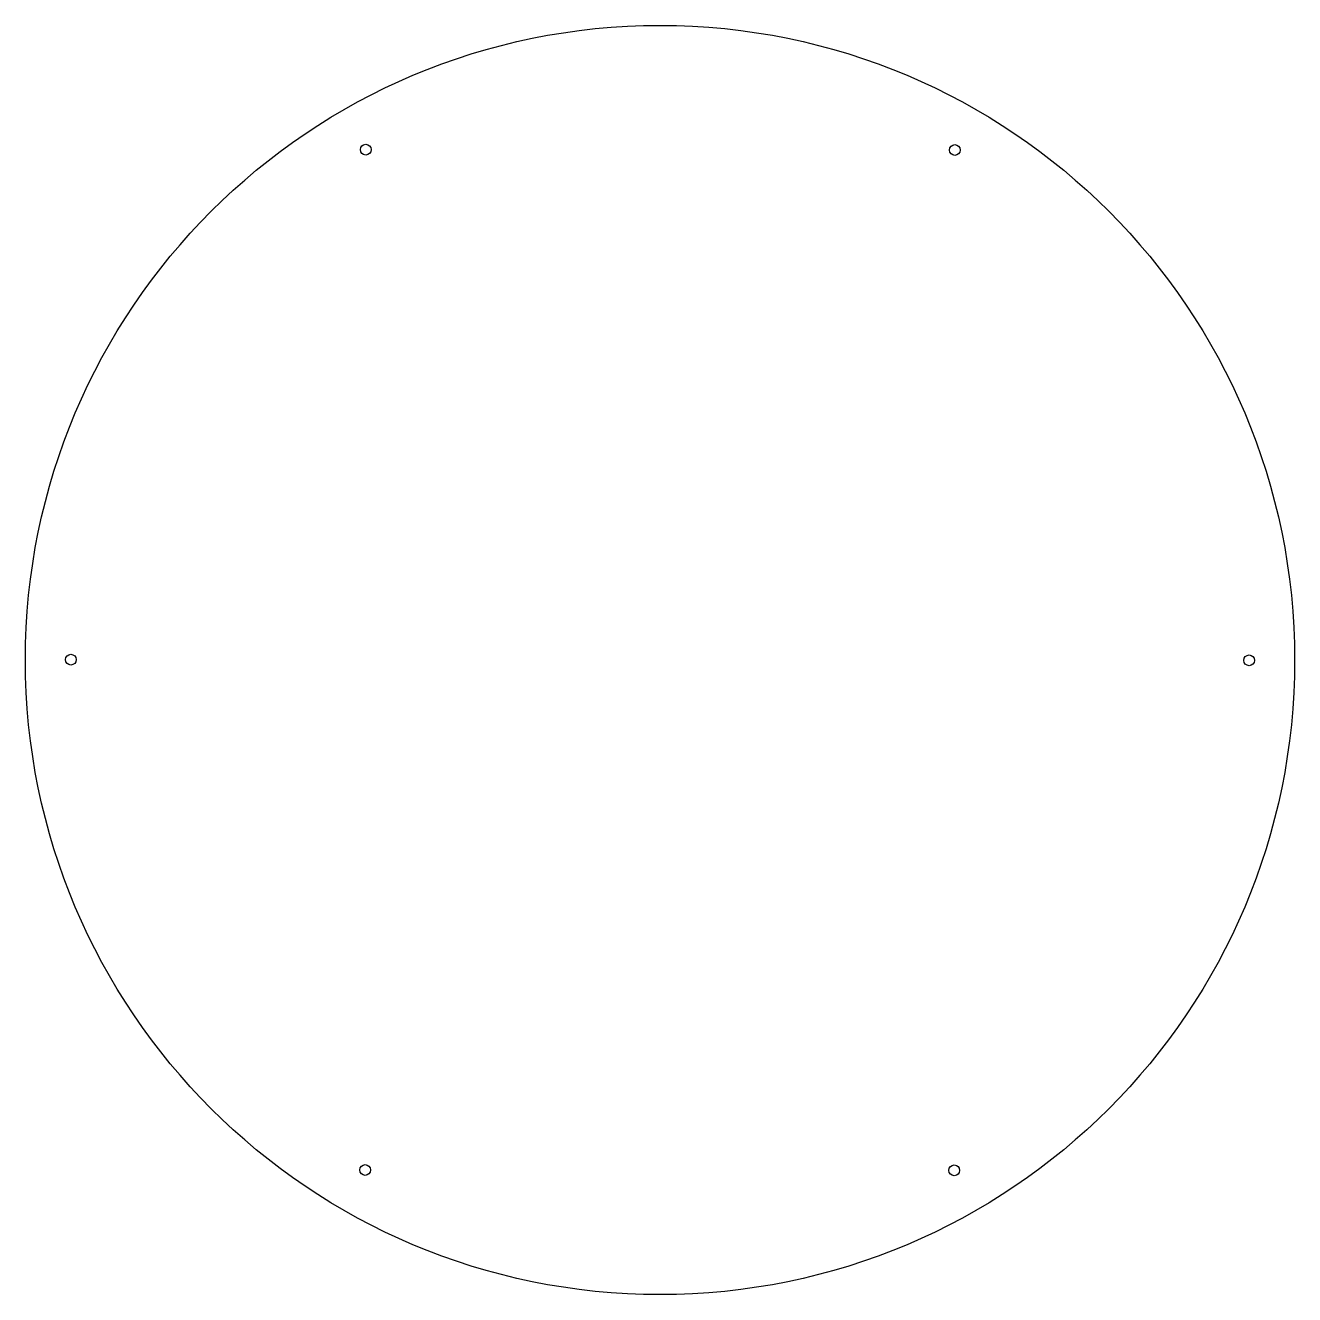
# Model space of a CAD drawing. Extents: x -237 to 237, y -237 to 237.
import ezdxf

# ---------------------------------------------------------------- set-up
doc = ezdxf.new("R2010")
doc.units = 0
doc.layers.get('0').update_dxf_attribs({"linetype": 'CONTINUOUS'})

msp = doc.modelspace()

# ---------------------------------------------------------------- linework, layer by layer
for centre, radius in [((0, 0), 237), ((-109.89, 190.59), 2), ((110.11, 190.46), 2), ((-220, 0.13), 2), ((220, -0.13), 2), ((-110.11, -190.46), 2), ((109.89, -190.59), 2)]:
    msp.add_circle(centre, radius)

doc.saveas('drawing.dxf')
